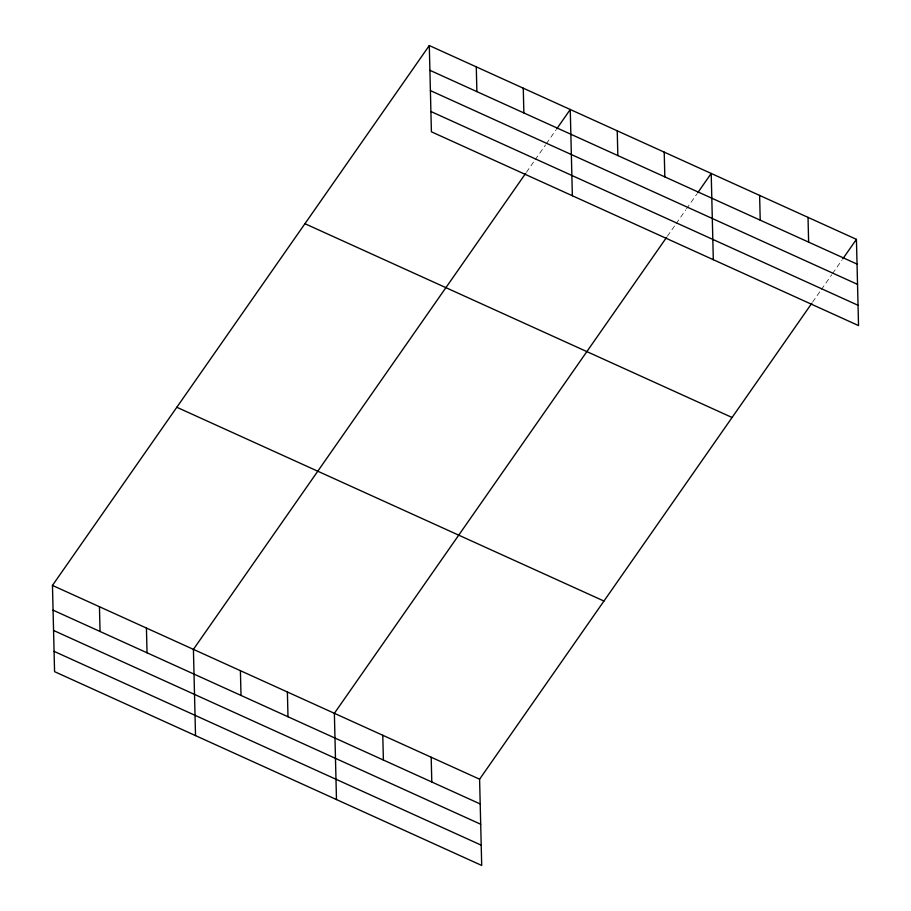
<?xml version="1.0" encoding="UTF-8"?>
<svg xmlns="http://www.w3.org/2000/svg" width="911" height="911" viewBox="0 0 911 911"><rect width="100%" height="100%" fill="white"/><g stroke="black" fill="none" stroke-linecap="round" stroke-linejoin="round"><path stroke-width="0.68" stroke-dasharray="4.55 3.42" d="M526.41 172.316L534.381 160.894M535.178 159.744L545.541 144.906M546.338 143.756L555.904 130.057M667.364 236.256L675.336 224.846M676.133 223.696L685.698 209.997M686.495 208.847L696.858 194.009M812.589 302.145L820.56 290.723M821.358 289.584L831.72 274.735M832.517 273.596L842.083 259.897"/><path stroke-width="1.37" d="M811.792 303.295L479.596 779.201L481.703 865.45L54.569 671.658L52.462 585.42L429.297 45.55L856.431 239.342L858.538 325.58L431.404 131.799L429.297 45.55M525.613 173.454L193.417 649.372L195.523 735.61M556.701 128.918L570.252 109.502L572.359 195.74M666.567 237.407L334.371 713.313L336.478 799.562M697.655 192.859L711.206 173.454L713.313 259.692M842.88 258.747L856.431 239.342M429.901 70.306L857.035 264.088M430.391 90.599L857.536 284.38M430.903 111.506L858.037 305.287M304.946 223.707L732.08 417.489M176.814 407.263L603.947 601.044M52.462 585.42L479.596 779.201M53.066 610.165L480.199 803.957M53.567 630.458L480.701 824.25M54.079 651.365L481.213 845.157M808.023 217.376L808.626 242.121M759.615 195.409L760.218 220.166M664.221 152.137L664.825 176.882M617.237 130.82L617.84 155.565M523.267 88.185L523.871 112.93M476.282 66.867L476.886 91.624M431.188 757.246L431.791 781.991M382.779 735.279L383.383 760.036M287.386 692.007L287.99 716.752M240.402 670.69L241.005 695.435M146.432 628.055L147.035 652.8M99.447 606.737L100.051 631.482"/></g></svg>
